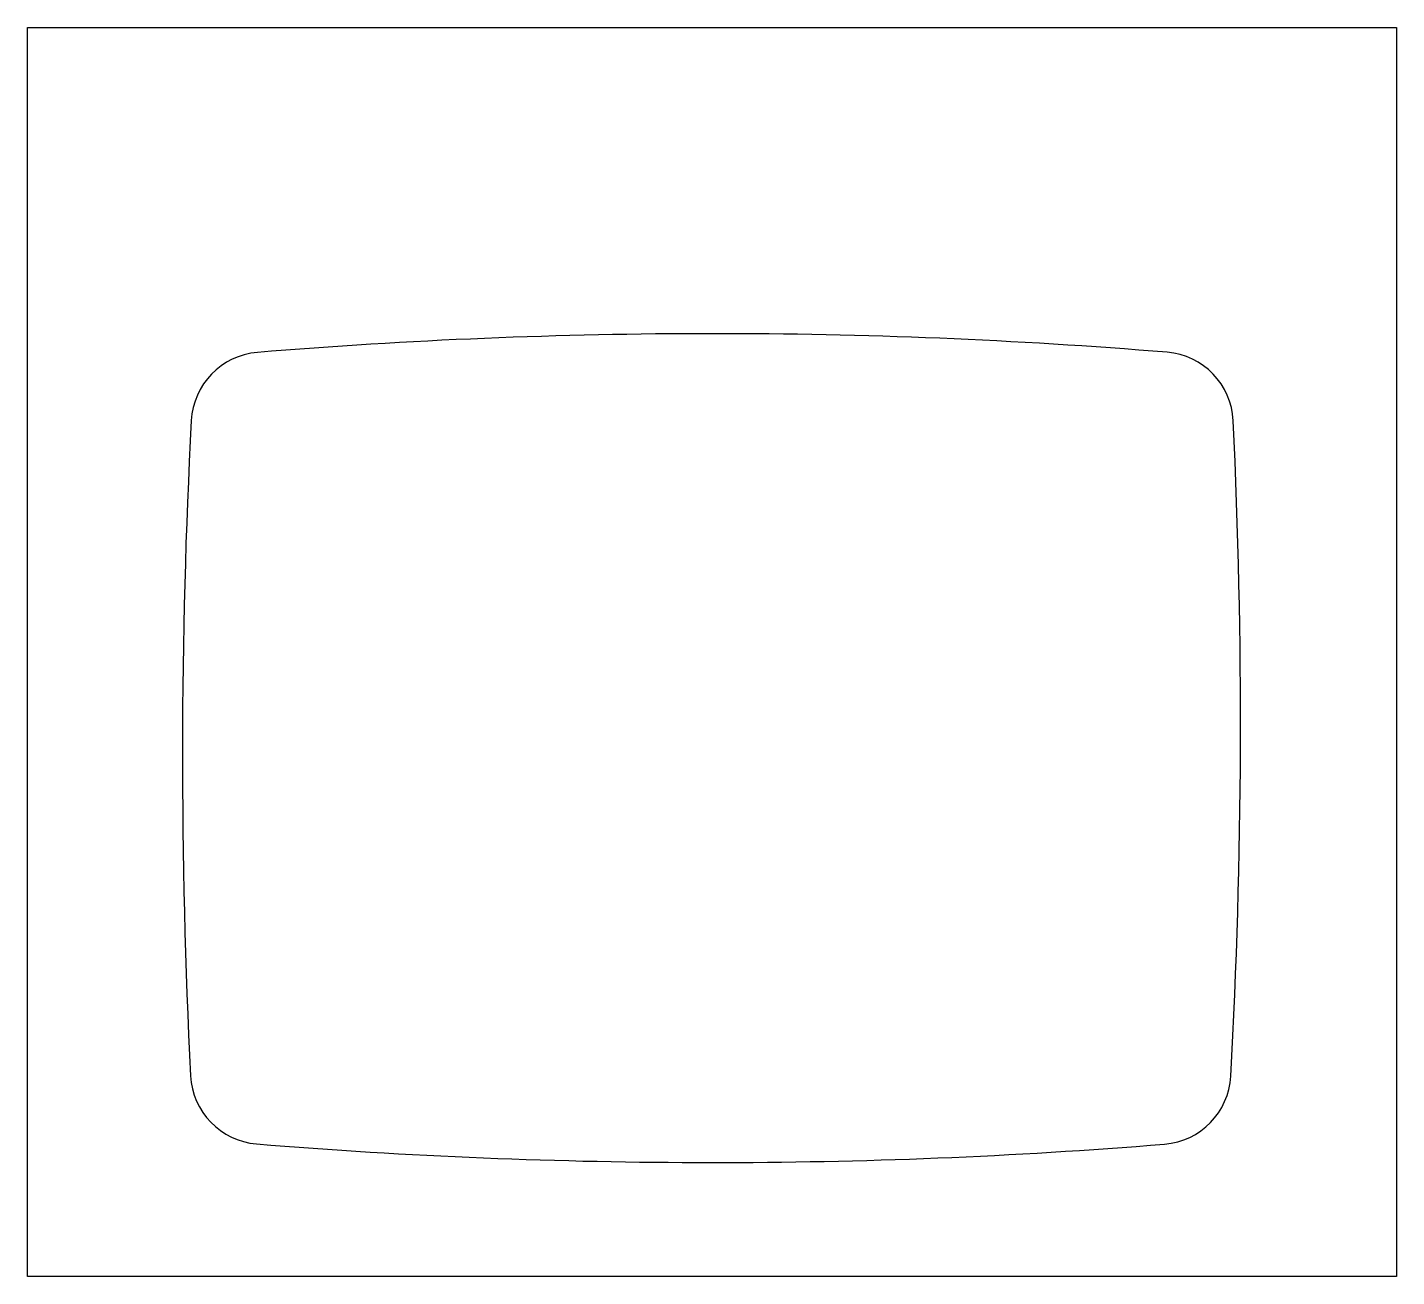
# Model space of a CAD drawing. Header units: millimetres. Extents: x -570 to 0, y 0 to 520.
import ezdxf

# ---------------------------------------------------------------- set-up
doc = ezdxf.new("R2010")
doc.units = ezdxf.units.MM
doc.layers.get('0').update_dxf_attribs({"linetype": 'CONTINUOUS'})

msp = doc.modelspace()

# ---------------------------------------------------------------- linework, layer by layer
msp.add_lwpolyline([(0, 0), (-570, 0), (-570, 520), (0, 520)], close=True)
msp.add_lwpolyline([(-95.52, 384.76, 0.04109), (-474.27, 384.68, 0.375184), (-501.77, 356.36, 0.025803), (-502.08, 83.63, 0.376029), (-474.56, 55.24, 0.040725), (-96.56, 55.15, 0.374756), (-69.04, 83.39, 0.025831), (-68.01, 356.29, 0.376681)], format="xyb", close=True)

doc.saveas('drawing.dxf')
